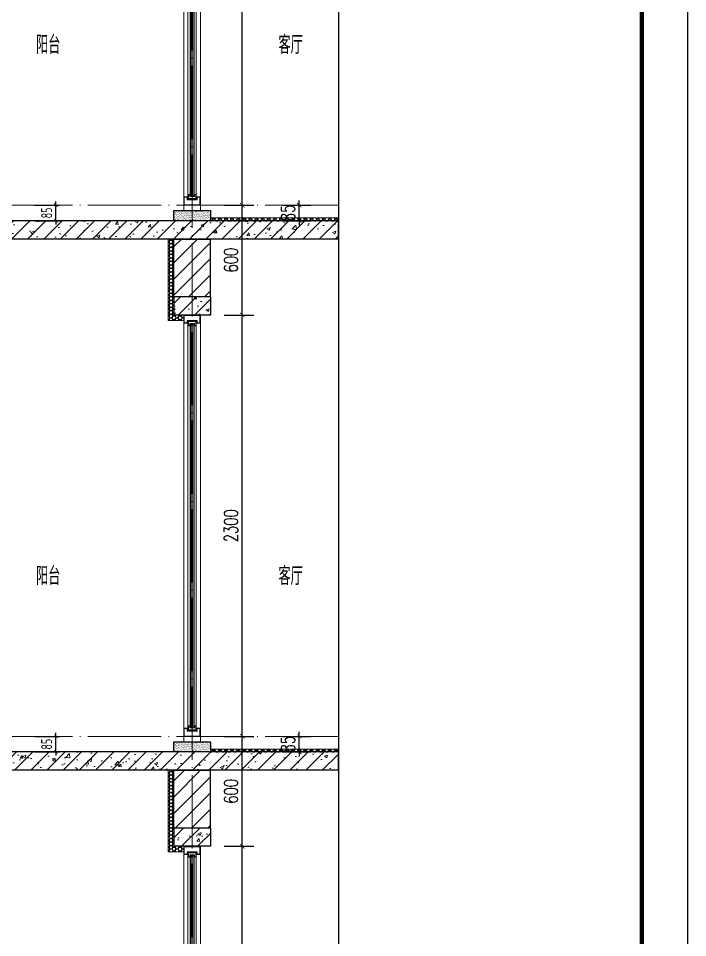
# Model space of a CAD drawing. Extents: x -655480 to 203344, y -294099 to 287156.
# Drawn here: x 61425 to 65078, y 125086 to 130104 of the extents above; entities that cross this region are included whole.
import ezdxf

# ---------------------------------------------------------------- set-up
doc = ezdxf.new("R2010")
doc.units = 0
doc.header["$LTSCALE"] = 1000
doc.linetypes.add('DOTE', pattern=[2.42, 2, -0.2, 0.02, -0.2])
doc.layers.get('0').update_dxf_attribs({"linetype": 'CONTINUOUS'})
doc.layers.get('DEFPOINTS').update_dxf_attribs({"linetype": 'CONTINUOUS'})
for name, color, linetype in [('DIM', 2, 'CONTINUOUS'), ('DIM_SYMB', 3, 'CONTINUOUS'), ('PUB_DIM', 3, 'CONTINUOUS'), ('PUB_TEXT', 2, 'CONTINUOUS'), ('WALL', 5, 'CONTINUOUS'), ('立面-看线', 251, 'CONTINUOUS')]:
    doc.layers.add(name, color=color, linetype=linetype)
for name, color, linetype, lineweight in [('DOTE', 19, 'DOTE', 9), ('PUB_HATCH', 8, 'CONTINUOUS', 9), ('S_WINDOW', 144, 'CONTINUOUS', 15), ('图框', 9, 'CONTINUOUS', 18), ('细细', 250, 'CONTINUOUS', 0)]:
    doc.layers.add(name, color=color, linetype=linetype, lineweight=lineweight)
doc.layers.add('yichutu', color=7, linetype='CONTINUOUS', true_color=0xffffff)
doc.styles.add('_TCH_DIM_T3', font='SIMPLEX', dxfattribs={"width": 0.705882, "bigfont": 'GBCBIG'})
doc.styles.add('TSSD_DIMENSION', font='Tssdeng.shx', dxfattribs={"width": 0.7, "bigfont": 'tssdchn.shx'})
doc.styles.add('TSSD_REIN', font='tssdeng.shx', dxfattribs={"width": 0.7, "height": 300, "bigfont": 'tssdchn.shx'})
doc.dimstyles.new('_TCH_ARCH&&25', dxfattribs={"dimtxt": 74.375, "dimasz": 25, "dimexe": 62.5, "dimexo": 75, "dimgap": 25, "dimtad": 1, "dimdec": 0, "dimzin": 0, "dimdsep": 46, "dimtxsty": '_TCH_DIM_T3', "dimblk": 'ARCHTICK', "dimcen": 0.09, "dimclrt": 7, "dimazin": 0, "dimtfac": 1, "dimtdec": 0, "dimtix": 1, "dimtmove": 2, "dimatfit": 3, "dimldrblk": 'ARCHTICK', "dimfxl": 1, "dimtolj": 1, "dimtzin": 0, "dimarcsym": 0})
doc.dimstyles.new('TSSD_20_20', dxfattribs={"dimtxt": 60, "dimasz": 20, "dimexe": 20, "dimexo": 50, "dimgap": 20, "dimtad": 1, "dimdec": 0, "dimzin": 0, "dimdsep": 46, "dimtxsty": 'TSSD_DIMENSION', "dimblk": 'ARCHTICK', "dimblk1": 'ARCHTICK', "dimblk2": 'ARCHTICK', "dimcen": 0, "dimdle": 20, "dimclrt": 7, "dimadec": 0, "dimazin": 0, "dimtfac": 1, "dimtdec": 0, "dimtix": 1, "dimtmove": 2, "dimatfit": 3, "dimfxl": 1, "dimtolj": 1, "dimtzin": 0, "dimarcsym": 0})
pattern_1 = [(315, (145053.3697, 680712.4302), (-1.76776695, -1.76776695), []), (315, (145054.5482, 680712.4302), (-1.76776695, -1.76776695), [])]
pattern_2 = [(315, (145053.3697, 678374.192), (-1.76776695, -1.76776695), []), (315, (145054.5482, 678374.192), (-1.76776695, -1.76776695), [])]
pattern_3 = [(45, (-512502.044, 291727.59), (-44.194174, 44.194174), []), (50, (-512502.04, 291727.59), (179.315046, -15.688034), [18.75, -206.25]), (355, (-512502.04, 291727.6), (-34.687833, 188.048033), [15, -165]), (100.4514, (-512487.1, 291726.28), (144.627345, 172.359886), [15.93505, -175.28553]), (46.1842, (-512502.04, 291777.6), (266.81026, -41.37975), [28.125, -309.375]), (96.6356, (-512479.8, 291774.14), (233.66568, 243.52947), [23.90257, -262.92825]), (351.1842, (-512502.04, 291777.6), (233.66549, 243.52965), [22.5, -247.5]), (21, (-512477.04, 291765.09), (149.226763, -100.654723), [18.75, -206.25]), (326, (-512477.04, 291765.1), (60.828833, 181.28751), [15, -165]), (71.4514, (-512464.6, 291756.7), (210.055657, 80.632624), [15.93505, -175.28553]), (37.5, (-512502.044, 291727.59), (3.039964, 83.2234635), [0, -163, 0, -167.5, 0, -165.625]), (7.5, (-512502.04, 291727.59), (65.767384, 98.602928), [0, -95.5, 0, -159.25, 0, -63.125]), (327.5, (-512557.794, 291727.59), (133.455609, -5.638718), [0, -62.5, 0, -195, 0, -258.75]), (317.5, (-512582.79, 291727.59), (145.796542, 25.026246), [0, -81.25, 0, -129.5, 0, -183.75])]
pattern_4 = [(45, (-512502.044, 291772.47), (-44.1941915, 44.1941915), [])]

# ---------------------------------------------------------------- blocks, each defined once
blk = doc.blocks.new('GFDDDDRG')
at = {"layer": '图框'}
blk.add_lwpolyline([(923310, -107437), (923310, -159999), (893610, -159999), (893610, -107437)], close=True, dxfattribs=at)
blk.add_lwpolyline([(923310, -107437), (923310, -159999), (893610, -159999), (893610, -107437)], close=True, dxfattribs=at)
at = {"layer": '图框', "const_width": 50}
blk.add_lwpolyline([(894110, -159499), (922810, -159499), (922810, -108687), (894110, -108687)], close=True, dxfattribs=at)
blk = doc.blocks.new('afzdfsregf')
at = {"layer": '细细'}
h = blk.add_hatch(dxfattribs=at)
h.set_pattern_fill('金属', color=256, style=0)
h.set_pattern_definition(pattern_1)
h.paths.add_polyline_path([(221063.8, 608913.8), (221043.8, 608913.8), (221043.8, 608927.3), (220993.8, 608927.3), (220993.8, 608913.8), (220973.8, 608913.8), (220973.8, 608958.8), (221063.8, 608958.8)])
h.paths.add_polyline_path([(221045.8, 608929.3), (221045.8, 608915.8), (221061.8, 608915.8), (221061.8, 608956.8), (220975.8, 608956.8), (220975.8, 608915.8), (220991.8, 608915.8), (220991.8, 608929.3)], flags=16)
h = blk.add_hatch(dxfattribs=at)
h.set_pattern_fill('金属', color=256, style=0)
h.set_pattern_definition(pattern_1)
h.paths.add_polyline_path([(220996.3, 608925.3), (220996.3, 608900.3), (221008.3, 608900.3), (221008.3, 608910.3), (221029.3, 608910.3), (221029.3, 608900.3), (221041.3, 608900.3), (221041.3, 608925.3)])
h.paths.add_polyline_path([(221039.3, 608923.3), (221039.3, 608902.3), (221031.3, 608902.3), (221031.3, 608912.3), (221006.3, 608912.3), (221006.3, 608902.3), (220998.3, 608902.3), (220998.3, 608923.3)], flags=16)
h = blk.add_hatch(color=256, dxfattribs=at)
edge = h.paths.add_edge_path()
edge.add_line((221023.3, 608910.3), (221023.3, 608898.3))
edge.add_arc((221018.8, 608890), 9.44, 61.5175, 118.4825)
edge.add_line((221014.3, 608898.3), (221014.3, 608910.3))
edge.add_arc((221018.8, 608918.6), 9.44, 241.5175, 298.4825)
h = blk.add_hatch(dxfattribs=at)
h.set_pattern_fill('金属', color=256, style=0)
h.set_pattern_definition(pattern_2)
h.paths.add_polyline_path([(221063.8, 606703.8), (221043.8, 606703.8), (221043.8, 606690.3), (220993.8, 606690.3), (220993.8, 606703.8), (220973.8, 606703.8), (220973.8, 606658.8), (221063.8, 606658.8)])
h.paths.add_polyline_path([(221045.8, 606688.3), (221045.8, 606701.8), (221061.8, 606701.8), (221061.8, 606660.8), (220975.8, 606660.8), (220975.8, 606701.8), (220991.8, 606701.8), (220991.8, 606688.3)], flags=16)
h = blk.add_hatch(dxfattribs=at)
h.set_pattern_fill('金属', color=256, style=0)
h.set_pattern_definition(pattern_2)
h.paths.add_polyline_path([(220996.3, 606692.3), (220996.3, 606717.3), (221008.3, 606717.3), (221008.3, 606707.3), (221029.3, 606707.3), (221029.3, 606717.3), (221041.3, 606717.3), (221041.3, 606692.3)])
h.paths.add_polyline_path([(221039.3, 606694.3), (221039.3, 606715.3), (221031.3, 606715.3), (221031.3, 606705.3), (221006.3, 606705.3), (221006.3, 606715.3), (220998.3, 606715.3), (220998.3, 606694.3)], flags=16)
h = blk.add_hatch(color=256, dxfattribs=at)
edge = h.paths.add_edge_path()
edge.add_line((221023.3, 606707.3), (221023.3, 606719.3))
edge.add_arc((221018.8, 606727.6), 9.44, 241.5175, 298.4825, ccw=False)
edge.add_line((221014.3, 606719.3), (221014.3, 606707.3))
edge.add_arc((221018.8, 606699), 9.44, 61.5175, 118.4825, ccw=False)
at = {"layer": 'S_WINDOW'}
for p, q in [((220973.8, 606703.8), (220973.8, 608913.8)), ((220996.3, 606717.3), (220996.3, 608900.3)), ((221041.3, 606717.3), (221041.3, 608900.3)), ((221063.8, 606703.8), (221063.8, 608913.8))]:
    blk.add_line(p, q, dxfattribs=at)
for points in [[(220973.8, 608958.8), (220973.8, 608913.8), (220993.8, 608913.8), (220993.8, 608927.3), (221043.8, 608927.3), (221043.8, 608913.8), (221063.8, 608913.8), (221063.8, 608958.8)], [(220975.8, 608956.8), (220975.8, 608915.8), (220991.8, 608915.8), (220991.8, 608929.3), (221045.8, 608929.3), (221045.8, 608915.8), (221061.8, 608915.8), (221061.8, 608956.8)], [(220996.3, 608925.3), (220996.3, 608900.3), (221008.3, 608900.3), (221008.3, 608910.3), (221029.3, 608910.3), (221029.3, 608900.3), (221041.3, 608900.3), (221041.3, 608925.3)], [(220998.3, 608923.3), (220998.3, 608902.3), (221006.3, 608902.3), (221006.3, 608912.3), (221031.3, 608912.3), (221031.3, 608902.3), (221039.3, 608902.3), (221039.3, 608923.3)], [(220973.8, 606658.8), (220973.8, 606703.8), (220993.8, 606703.8), (220993.8, 606690.3), (221043.8, 606690.3), (221043.8, 606703.8), (221063.8, 606703.8), (221063.8, 606658.8)], [(220975.8, 606660.8), (220975.8, 606701.8), (220991.8, 606701.8), (220991.8, 606688.3), (221045.8, 606688.3), (221045.8, 606701.8), (221061.8, 606701.8), (221061.8, 606660.8)], [(220996.3, 606692.3), (220996.3, 606717.3), (221008.3, 606717.3), (221008.3, 606707.3), (221029.3, 606707.3), (221029.3, 606717.3), (221041.3, 606717.3), (221041.3, 606692.3)], [(220998.3, 606694.3), (220998.3, 606715.3), (221006.3, 606715.3), (221006.3, 606705.3), (221031.3, 606705.3), (221031.3, 606715.3), (221039.3, 606715.3), (221039.3, 606694.3)]]:
    blk.add_lwpolyline(points, close=True, dxfattribs=at)
at = {"layer": '细细'}
for points in [[(221008.3, 608900.3), (221008.3, 606717.3)], [(221014.3, 606719.3), (221014.3, 608910.3)], [(221023.3, 606719.3), (221023.3, 608910.3)], [(221029.3, 608900.3), (221029.3, 606717.3)]]:
    blk.add_lwpolyline(points, dxfattribs=at)
for points in [[(221023.3, 608910.3), (221023.3, 608898.3, 0.253805), (221014.3, 608898.3), (221014.3, 608910.3, 0.253805)], [(221023.3, 606707.3), (221023.3, 606719.3, -0.253805), (221014.3, 606719.3), (221014.3, 606707.3, -0.253805)]]:
    blk.add_lwpolyline(points, format="xyb", close=True, dxfattribs=at)
blk = doc.blocks.new('yct-1051-594-26275-14850-25-1002.0')
at = {"layer": 'yichutu', "color": 7, "true_color": 0xffffff}
blk.add_lwpolyline([(0, 0), (0, 14850), (26275, 14850), (26275, 0)], close=True, dxfattribs=at)
blk = doc.blocks.new('_ArchTick')
at = {"color": 0, "linetype": 'ByBlock', "const_width": 0.15}
blk.add_lwpolyline([(-0.5, -0.5), (0.5, 0.5)], dxfattribs=at)
blk = doc.blocks.new('*D2793')
at = {"layer": 'DEFPOINTS', "color": 0, "transparency": 16777216}
for p in [(62473.1, 125584.6), (62647.1, 125584.6), (62473.1, 123284.6)]:
    blk.add_point(p, dxfattribs=at)
at = {"layer": 'PUB_DIM', "color": 0, "lineweight": -2, "transparency": 16777216}
for p, q in [((62548.1, 125584.6), (62709.6, 125584.6)), ((62647.1, 123284.6), (62647.1, 125584.6)), ((62548.1, 123284.6), (62709.6, 123284.6))]:
    blk.add_line(p, q, dxfattribs=at)
at = {"layer": 'PUB_DIM', "color": 0, "lineweight": -2, "transparency": 16777216, "xscale": 25, "yscale": 25, "zscale": 25}
for p, rotation in [((62647.1, 125584.6), 90), ((62647.1, 123284.6), 270)]:
    blk.add_blockref('_ArchTick', p, dxfattribs=dict(at, rotation=rotation))
at = {"layer": 'PUB_DIM', "color": 7, "transparency": 16777216, "insert": (62584.9, 124434.6), "char_height": 74.38, "attachment_point": 5, "rotation": 90, "style": '_TCH_DIM_T3'}
blk.add_mtext('\\A1;2300', dxfattribs=at)
blk = doc.blocks.new('*D2975')
at = {"layer": 'DEFPOINTS', "color": 0, "transparency": 16777216}
for p in [(62473.1, 126184.6), (62647.1, 126184.6), (62473.1, 125584.6)]:
    blk.add_point(p, dxfattribs=at)
at = {"layer": 'PUB_DIM', "color": 0, "lineweight": -2, "transparency": 16777216}
for p, q in [((62548.1, 126184.6), (62709.6, 126184.6)), ((62647.1, 125584.6), (62647.1, 126184.6)), ((62548.1, 125584.6), (62709.6, 125584.6))]:
    blk.add_line(p, q, dxfattribs=at)
at = {"layer": 'PUB_DIM', "color": 0, "lineweight": -2, "transparency": 16777216, "xscale": 25, "yscale": 25, "zscale": 25}
for p, rotation in [((62647.1, 126184.6), 90), ((62647.1, 125584.6), 270)]:
    blk.add_blockref('_ArchTick', p, dxfattribs=dict(at, rotation=rotation))
at = {"layer": 'PUB_DIM', "color": 7, "transparency": 16777216, "insert": (62584.9, 125884.6), "char_height": 74.38, "attachment_point": 5, "rotation": 90, "style": '_TCH_DIM_T3'}
blk.add_mtext('\\A1;600', dxfattribs=at)
blk = doc.blocks.new('*D2976')
at = {"layer": 'DEFPOINTS', "color": 0, "transparency": 16777216}
for p in [(62473.1, 128484.6), (62647.1, 128484.6), (62473.1, 126184.6)]:
    blk.add_point(p, dxfattribs=at)
at = {"layer": 'PUB_DIM', "color": 0, "lineweight": -2, "transparency": 16777216}
for p, q in [((62548.1, 128484.6), (62709.6, 128484.6)), ((62647.1, 126184.6), (62647.1, 128484.6)), ((62548.1, 126184.6), (62709.6, 126184.6))]:
    blk.add_line(p, q, dxfattribs=at)
at = {"layer": 'PUB_DIM', "color": 0, "lineweight": -2, "transparency": 16777216, "xscale": 25, "yscale": 25, "zscale": 25}
for p, rotation in [((62647.1, 128484.6), 90), ((62647.1, 126184.6), 270)]:
    blk.add_blockref('_ArchTick', p, dxfattribs=dict(at, rotation=rotation))
at = {"layer": 'PUB_DIM', "color": 7, "transparency": 16777216, "insert": (62584.9, 127334.6), "char_height": 74.38, "attachment_point": 5, "rotation": 90, "style": '_TCH_DIM_T3'}
blk.add_mtext('\\A1;2300', dxfattribs=at)
blk = doc.blocks.new('*D2977')
at = {"layer": 'DEFPOINTS', "color": 0, "transparency": 16777216}
for p in [(62473.1, 129084.6), (62647.1, 129084.6), (62473.1, 128484.6)]:
    blk.add_point(p, dxfattribs=at)
at = {"layer": 'PUB_DIM', "color": 0, "lineweight": -2, "transparency": 16777216}
for p, q in [((62548.1, 129084.6), (62709.6, 129084.6)), ((62647.1, 128484.6), (62647.1, 129084.6)), ((62548.1, 128484.6), (62709.6, 128484.6))]:
    blk.add_line(p, q, dxfattribs=at)
at = {"layer": 'PUB_DIM', "color": 0, "lineweight": -2, "transparency": 16777216, "xscale": 25, "yscale": 25, "zscale": 25}
for p, rotation in [((62647.1, 129084.6), 90), ((62647.1, 128484.6), 270)]:
    blk.add_blockref('_ArchTick', p, dxfattribs=dict(at, rotation=rotation))
at = {"layer": 'PUB_DIM', "color": 7, "transparency": 16777216, "insert": (62584.9, 128784.6), "char_height": 74.38, "attachment_point": 5, "rotation": 90, "style": '_TCH_DIM_T3'}
blk.add_mtext('\\A1;600', dxfattribs=at)
blk = doc.blocks.new('*D2978')
at = {"layer": 'DEFPOINTS', "color": 0, "transparency": 16777216}
for p in [(62473.1, 131384.6), (62647.1, 131384.6), (62473.1, 129084.6)]:
    blk.add_point(p, dxfattribs=at)
at = {"layer": 'PUB_DIM', "color": 0, "lineweight": -2, "transparency": 16777216}
for p, q in [((62548.1, 131384.6), (62709.6, 131384.6)), ((62647.1, 129084.6), (62647.1, 131384.6)), ((62548.1, 129084.6), (62709.6, 129084.6))]:
    blk.add_line(p, q, dxfattribs=at)
at = {"layer": 'PUB_DIM', "color": 0, "lineweight": -2, "transparency": 16777216, "xscale": 25, "yscale": 25, "zscale": 25}
for p, rotation in [((62647.1, 131384.6), 90), ((62647.1, 129084.6), 270)]:
    blk.add_blockref('_ArchTick', p, dxfattribs=dict(at, rotation=rotation))
at = {"layer": 'PUB_DIM', "color": 7, "transparency": 16777216, "insert": (62584.9, 130234.6), "char_height": 74.38, "attachment_point": 5, "rotation": 90, "style": '_TCH_DIM_T3'}
blk.add_mtext('\\A1;2300', dxfattribs=at)
blk = doc.blocks.new('*D2996')
at = {"layer": 'DEFPOINTS', "color": 0, "transparency": 16777216}
for p in [(61463, 126184.6), (61628.9, 126184.6), (61463, 126099.6)]:
    blk.add_point(p, dxfattribs=at)
at = {"layer": 'DIM', "color": 0, "lineweight": -2, "transparency": 16777216}
for p, q in [((61628.9, 126184.6), (61628.9, 126204.6)), ((61513, 126184.6), (61648.9, 126184.6)), ((61628.9, 126099.6), (61628.9, 126184.6)), ((61513, 126099.6), (61648.9, 126099.6)), ((61628.9, 126099.6), (61628.9, 126079.6))]:
    blk.add_line(p, q, dxfattribs=at)
at = {"layer": 'DIM', "color": 0, "lineweight": -2, "transparency": 16777216, "xscale": 20, "yscale": 20, "zscale": 20}
for p, rotation in [((61628.9, 126184.6), 270), ((61628.9, 126099.6), 90)]:
    blk.add_blockref('_ArchTick', p, dxfattribs=dict(at, rotation=rotation))
at = {"layer": 'DIM', "color": 7, "transparency": 16777216, "insert": (61578.9, 126142.1), "char_height": 60, "attachment_point": 5, "rotation": 90, "style": 'TSSD_DIMENSION'}
blk.add_mtext('\\A1;85', dxfattribs=at)
blk = doc.blocks.new('*D2997')
at = {"layer": 'DEFPOINTS', "color": 0, "transparency": 16777216}
for p in [(62792.1, 126184.6), (62958, 126184.6), (62792.1, 126099.6)]:
    blk.add_point(p, dxfattribs=at)
at = {"layer": 'PUB_DIM', "color": 0, "lineweight": -2, "transparency": 16777216}
for p, q in [((62958, 126184.6), (62958, 126209.6)), ((62867.1, 126184.6), (63020.5, 126184.6)), ((62958, 126099.6), (62958, 126184.6)), ((62867.1, 126099.6), (63020.5, 126099.6)), ((62958, 126099.6), (62958, 126074.6))]:
    blk.add_line(p, q, dxfattribs=at)
at = {"layer": 'PUB_DIM', "color": 0, "lineweight": -2, "transparency": 16777216, "xscale": 25, "yscale": 25, "zscale": 25}
for p, rotation in [((62958, 126184.6), 270), ((62958, 126099.6), 90)]:
    blk.add_blockref('_ArchTick', p, dxfattribs=dict(at, rotation=rotation))
at = {"layer": 'PUB_DIM', "color": 7, "transparency": 16777216, "insert": (62895.9, 126142.1), "char_height": 74.38, "attachment_point": 5, "rotation": 90, "style": '_TCH_DIM_T3'}
blk.add_mtext('\\A1;85', dxfattribs=at)
blk = doc.blocks.new('*D3008')
at = {"layer": 'DEFPOINTS', "color": 0, "transparency": 16777216}
for p in [(61463, 129084.6), (61628.9, 129084.6), (61463, 128999.6)]:
    blk.add_point(p, dxfattribs=at)
at = {"layer": 'DIM', "color": 0, "lineweight": -2, "transparency": 16777216}
for p, q in [((61513, 129084.6), (61648.9, 129084.6)), ((61628.9, 129084.6), (61628.9, 129104.6)), ((61628.9, 128999.6), (61628.9, 129084.6)), ((61513, 128999.6), (61648.9, 128999.6)), ((61628.9, 128999.6), (61628.9, 128979.6))]:
    blk.add_line(p, q, dxfattribs=at)
at = {"layer": 'DIM', "color": 0, "lineweight": -2, "transparency": 16777216, "xscale": 20, "yscale": 20, "zscale": 20}
for p, rotation in [((61628.9, 129084.6), 270), ((61628.9, 128999.6), 90)]:
    blk.add_blockref('_ArchTick', p, dxfattribs=dict(at, rotation=rotation))
at = {"layer": 'DIM', "color": 7, "transparency": 16777216, "insert": (61578.9, 129042.1), "char_height": 60, "attachment_point": 5, "rotation": 90, "style": 'TSSD_DIMENSION'}
blk.add_mtext('\\A1;85', dxfattribs=at)
blk = doc.blocks.new('*D3009')
at = {"layer": 'DEFPOINTS', "color": 0, "transparency": 16777216}
for p in [(62792.1, 129084.6), (62958, 129084.6), (62792.1, 128999.6)]:
    blk.add_point(p, dxfattribs=at)
at = {"layer": 'PUB_DIM', "color": 0, "lineweight": -2, "transparency": 16777216}
for p, q in [((62867.1, 129084.6), (63020.5, 129084.6)), ((62958, 129084.6), (62958, 129109.6)), ((62958, 128999.6), (62958, 129084.6)), ((62867.1, 128999.6), (63020.5, 128999.6)), ((62958, 128999.6), (62958, 128974.6))]:
    blk.add_line(p, q, dxfattribs=at)
at = {"layer": 'PUB_DIM', "color": 0, "lineweight": -2, "transparency": 16777216, "xscale": 25, "yscale": 25, "zscale": 25}
for p, rotation in [((62958, 129084.6), 270), ((62958, 128999.6), 90)]:
    blk.add_blockref('_ArchTick', p, dxfattribs=dict(at, rotation=rotation))
at = {"layer": 'PUB_DIM', "color": 7, "transparency": 16777216, "insert": (62895.9, 129042.1), "char_height": 74.38, "attachment_point": 5, "rotation": 90, "style": '_TCH_DIM_T3'}
blk.add_mtext('\\A1;85', dxfattribs=at)
blk = doc.blocks.new('20210902.15310664')
at = {"layer": 'DOTE', "color": 1, "linetype": 'DOTE', "ltscale": 0.2}
for p, q in [((86857.8, -133245.9), (86857.8, -113645.9)), ((87656.3, -126345.9), (83887.6, -126345.9)), ((87656.3, -129245.9), (83887.6, -129245.9))]:
    blk.add_line(p, q, dxfattribs=at)

msp = doc.modelspace()

# ---------------------------------------------------------------- hatches: boundary and pattern name
at = {"layer": 'PUB_HATCH'}
h = msp.add_hatch(dxfattribs=at)
h.set_pattern_fill('钢筋混凝土', color=256, scale=25, style=0)
h.set_pattern_definition(pattern_3)
h.paths.add_polyline_path([(60673.14, 128999.56), (60673.14, 128899.56), (63171.66, 128899.56), (63171.66, 128999.56)])
h = msp.add_hatch(dxfattribs=at)
h.set_pattern_fill('普通砖', color=256, scale=25, style=0)
h.set_pattern_definition(pattern_4)
h.paths.add_polyline_path([(62273.14, 128584.56), (62473.14, 128584.56), (62473.14, 128899.56), (62273.14, 128899.56)])
h = msp.add_hatch(dxfattribs=at)
h.set_pattern_fill('钢筋混凝土', color=256, scale=25, style=0)
h.set_pattern_definition(pattern_3)
h.paths.add_polyline_path([(62273.14, 128584.56), (62273.14, 128484.56), (62473.14, 128484.56), (62473.14, 128584.56)])
h = msp.add_hatch(dxfattribs=at)
h.set_pattern_fill('钢筋混凝土', color=256, scale=25, style=0)
h.set_pattern_definition(pattern_3)
h.paths.add_polyline_path([(63171.66, 126099.56), (60673.14, 126099.56), (60606.47, 126066.23), (60673.14, 125999.56), (63171.66, 125999.56)])
h = msp.add_hatch(dxfattribs=at)
h.set_pattern_fill('普通砖', color=256, scale=25, style=0)
h.set_pattern_definition(pattern_4)
h.paths.add_polyline_path([(62273.14, 125684.56), (62473.14, 125684.56), (62473.14, 125999.56), (62273.14, 125999.56)])
h = msp.add_hatch(dxfattribs=at)
h.set_pattern_fill('钢筋混凝土', color=256, scale=25, style=0)
h.set_pattern_definition(pattern_3)
h.paths.add_polyline_path([(62273.14, 125684.56), (62273.14, 125584.56), (62473.14, 125584.56), (62473.14, 125684.56)])
at = {"layer": '立面-看线'}
h = msp.add_hatch(dxfattribs=at)
h.set_pattern_fill('碎沙', color=256, scale=4)
h.set_pattern_definition([(37.5, (-738780.102, -256362.392), (-0.32000626, 9.78826475), [0, -7.7216, 0, -8.636, 0, -8.255]), (7.5, (-738780.102, -256362.392), (8.99046566, 14.33650201), [0, -4.1656, 0, -6.9596, 0, -2.667]), (327.5, (-738786.3505, -256362.392), (15.819847405, 0.02874369), [0, -2.54, 0, -9.144, 0, -11.938]), (317.5, (-738786.35, -256362.392), (15.27112905, 4.45858647), [0, -1.27, 0, -5.9944, 0, -6.858])])
h.paths.add_polyline_path([(62273.14, 128999.56), (62473.14, 128999.56), (62473.14, 129054.56), (62273.14, 129054.56)])
h = msp.add_hatch(dxfattribs=at)
h.set_pattern_fill('HONEY', color=256, scale=7)
h.set_pattern_definition([(0, (-738880.102, -256362.392), (16.66875, 9.623705), [11.1125, -22.225]), (120, (-738880.102, -256362.392), (-16.66874801, 9.62370845), [11.1125, -22.225]), (60, (-738880.102, -256362.392), (1.99e-06, 19.24741345), [-22.225, 11.1125])])
h.paths.add_polyline_path([(63171.66, 129014.56), (62473.14, 129014.56), (62473.14, 128999.56), (63171.66, 128999.56)])
h = msp.add_hatch(dxfattribs=at)
h.set_pattern_fill('HONEY', color=256, scale=7)
h.set_pattern_definition([(0, (-738780.102, -256362.392), (16.66875, 9.623705), [11.1125, -22.225]), (120, (-738780.102, -256362.392), (-16.66874801, 9.62370845), [11.1125, -22.225]), (60, (-738780.102, -256362.392), (1.99e-06, 19.24741345), [-22.225, 11.1125])])
h.paths.add_polyline_path([(62243.14, 128899.56), (62273.14, 128899.56), (62273.14, 128484.56), (62328.14, 128484.56), (62328.14, 128454.56), (62243.14, 128454.56)])
h = msp.add_hatch(dxfattribs=at)
h.set_pattern_fill('碎沙', color=256, scale=4)
h.set_pattern_definition([(37.5, (-738780.102, -259262.392), (-0.32000626, 9.78826475), [0, -7.7216, 0, -8.636, 0, -8.255]), (7.5, (-738780.102, -259262.392), (8.99046566, 14.33650201), [0, -4.1656, 0, -6.9596, 0, -2.667]), (327.5, (-738786.3505, -259262.392), (15.819847405, 0.02874369), [0, -2.54, 0, -9.144, 0, -11.938]), (317.5, (-738786.35, -259262.392), (15.27112905, 4.45858647), [0, -1.27, 0, -5.9944, 0, -6.858])])
h.paths.add_polyline_path([(62273.14, 126099.56), (62473.14, 126099.56), (62473.14, 126154.56), (62273.14, 126154.56)])
h = msp.add_hatch(dxfattribs=at)
h.set_pattern_fill('HONEY', color=256, scale=7)
h.set_pattern_definition([(0, (-738880.102, -259262.392), (16.66875, 9.623705), [11.1125, -22.225]), (120, (-738880.102, -259262.392), (-16.66874801, 9.62370845), [11.1125, -22.225]), (60, (-738880.102, -259262.392), (1.99e-06, 19.24741345), [-22.225, 11.1125])])
h.paths.add_polyline_path([(63171.66, 126114.56), (62473.14, 126114.56), (62473.14, 126099.56), (63171.66, 126099.56)])
h = msp.add_hatch(dxfattribs=at)
h.set_pattern_fill('HONEY', color=256, scale=7)
h.set_pattern_definition([(0, (-738780.102, -259262.392), (16.66875, 9.623705), [11.1125, -22.225]), (120, (-738780.102, -259262.392), (-16.66874801, 9.62370845), [11.1125, -22.225]), (60, (-738780.102, -259262.392), (1.99e-06, 19.24741345), [-22.225, 11.1125])])
h.paths.add_polyline_path([(62243.14, 125999.56), (62273.14, 125999.56), (62273.14, 125584.56), (62328.14, 125584.56), (62328.14, 125554.56), (62243.14, 125554.56)])

# ---------------------------------------------------------------- linework, layer by layer
at = {"layer": 'DIM_SYMB'}
msp.add_lwpolyline([(63171.66, 141204.56), (63171.66, 131572.68), (63224.16, 131553.58), (63119.16, 131535.06), (63171.66, 131516.43), (63171.66, 121884.56)], dxfattribs=at)
at = {"layer": 'PUB_HATCH', "color": 215, "true_color": 0xa953a0}
for p, q in [((62473.14, 129014.56), (63171.66, 129014.56)), ((62473.14, 126114.56), (63171.66, 126114.56))]:
    msp.add_line(p, q, dxfattribs=at)
for points in [[(62243.14, 128899.56), (62243.14, 128454.56), (62328.14, 128454.56)], [(62243.14, 125999.56), (62243.14, 125554.56), (62328.14, 125554.56)]]:
    msp.add_lwpolyline(points, dxfattribs=at)
at = {"layer": 'S_WINDOW'}
for points in [[(62328.14, 129084.56), (62418.14, 129084.56), (62418.14, 129054.56), (62328.14, 129054.56)], [(62328.14, 126184.56), (62418.14, 126184.56), (62418.14, 126154.56), (62328.14, 126154.56)]]:
    msp.add_lwpolyline(points, close=True, dxfattribs=at)
at = {"layer": 'WALL'}
for p, q in [((63171.66, 128999.56), (60673.14, 128999.56)), ((63171.66, 128899.56), (63171.66, 128999.56)), ((63171.66, 128899.56), (60673.14, 128899.56)), ((62273.14, 128584.56), (62273.14, 128899.56)), ((62273.14, 128899.56), (62473.14, 128899.56)), ((62473.14, 128584.56), (62473.14, 128899.56)), ((62273.14, 128584.56), (62273.14, 128484.56)), ((62473.14, 128584.56), (62273.14, 128584.56)), ((62473.14, 128584.56), (62473.14, 128484.56)), ((62473.14, 128484.56), (62273.14, 128484.56)), ((63171.66, 126099.56), (60673.14, 126099.56)), ((63171.66, 125999.56), (63171.66, 126099.56)), ((63171.66, 125999.56), (60673.14, 125999.56)), ((62273.14, 125684.56), (62273.14, 125999.56)), ((62273.14, 125999.56), (62473.14, 125999.56)), ((62473.14, 125684.56), (62473.14, 125999.56)), ((62273.14, 125684.56), (62273.14, 125584.56)), ((62473.14, 125684.56), (62273.14, 125684.56)), ((62473.14, 125684.56), (62473.14, 125584.56)), ((62473.14, 125584.56), (62273.14, 125584.56))]:
    msp.add_line(p, q, dxfattribs=at)
for points in [[(62273.14, 129054.56), (62473.14, 129054.56), (62473.14, 128999.56), (62273.14, 128999.56)], [(62273.14, 126154.56), (62473.14, 126154.56), (62473.14, 126099.56), (62273.14, 126099.56)]]:
    msp.add_lwpolyline(points, close=True, dxfattribs=at)

# ---------------------------------------------------------------- block references
at = {"xscale": 0.5, "yscale": 0.5, "zscale": 0.5}
msp.add_blockref('GFDDDDRG', (-396576.43, 198011.07), dxfattribs=at)
for p in [(-158645.62, -477574.2), (-158645.62, -480474.2), (-158645.62, -483374.2)]:
    msp.add_blockref('afzdfsregf', p)
at = {"layer": 'DOTE'}
msp.add_blockref('20210902.15310664', (-24484.63, 255430.45), dxfattribs=at)
at = {"layer": 'yichutu', "rotation": 270}
msp.add_blockref('yct-1051-594-26275-14850-25-1002.0', (50228.46, 144292.59), dxfattribs=at)

# ---------------------------------------------------------------- texts
at = {"layer": 'PUB_TEXT', "style": 'TSSD_REIN', "width": 0.7}
for s, p in [('阳台', (61521.05, 129910.18)), ('客厅', (62844.54, 129910.18)), ('阳台', (61521.05, 127010.18)), ('客厅', (62844.54, 127010.18))]:
    msp.add_text(s, height=100, dxfattribs=at).set_placement(p)

# ---------------------------------------------------------------- dimensions: what is measured, and where the dimension line sits
at = {"layer": 'DIM'}
for p1, p2, picture, middle in [((61462.96, 128999.56), (61462.96, 129084.56), '*D3008', (61578.92, 129042.06)), ((61462.96, 126099.56), (61462.96, 126184.56), '*D2996', (61578.92, 126142.06))]:
    dim = msp.add_aligned_dim(p1=p1, p2=p2, distance=-165.96, dimstyle='TSSD_20_20', dxfattribs=at)
    dim.commit()
    dim.dimension.update_dxf_attribs({"geometry": picture, "text_midpoint": middle})
at = {"layer": 'PUB_DIM'}
for p1, p2, distance, picture, middle in [((62473.14, 129084.56), (62473.14, 131384.56), -173.97, '*D2978', (62584.92, 130234.56)), ((62473.14, 128484.56), (62473.14, 129084.56), -173.97, '*D2977', (62584.92, 128784.56)), ((62792.08, 128999.56), (62792.08, 129084.56), -165.96, '*D3009', (62895.85, 129042.06)), ((62473.14, 126184.56), (62473.14, 128484.56), -173.97, '*D2976', (62584.92, 127334.56)), ((62792.08, 126099.56), (62792.08, 126184.56), -165.96, '*D2997', (62895.85, 126142.06)), ((62473.14, 125584.56), (62473.14, 126184.56), -173.97, '*D2975', (62584.92, 125884.56)), ((62473.14, 123284.56), (62473.14, 125584.56), -173.97, '*D2793', (62584.92, 124434.56))]:
    dim = msp.add_aligned_dim(p1=p1, p2=p2, distance=distance, dimstyle='_TCH_ARCH&&25', dxfattribs=at)
    dim.commit()
    dim.dimension.update_dxf_attribs({"geometry": picture, "text_midpoint": middle})

doc.saveas('drawing.dxf')
